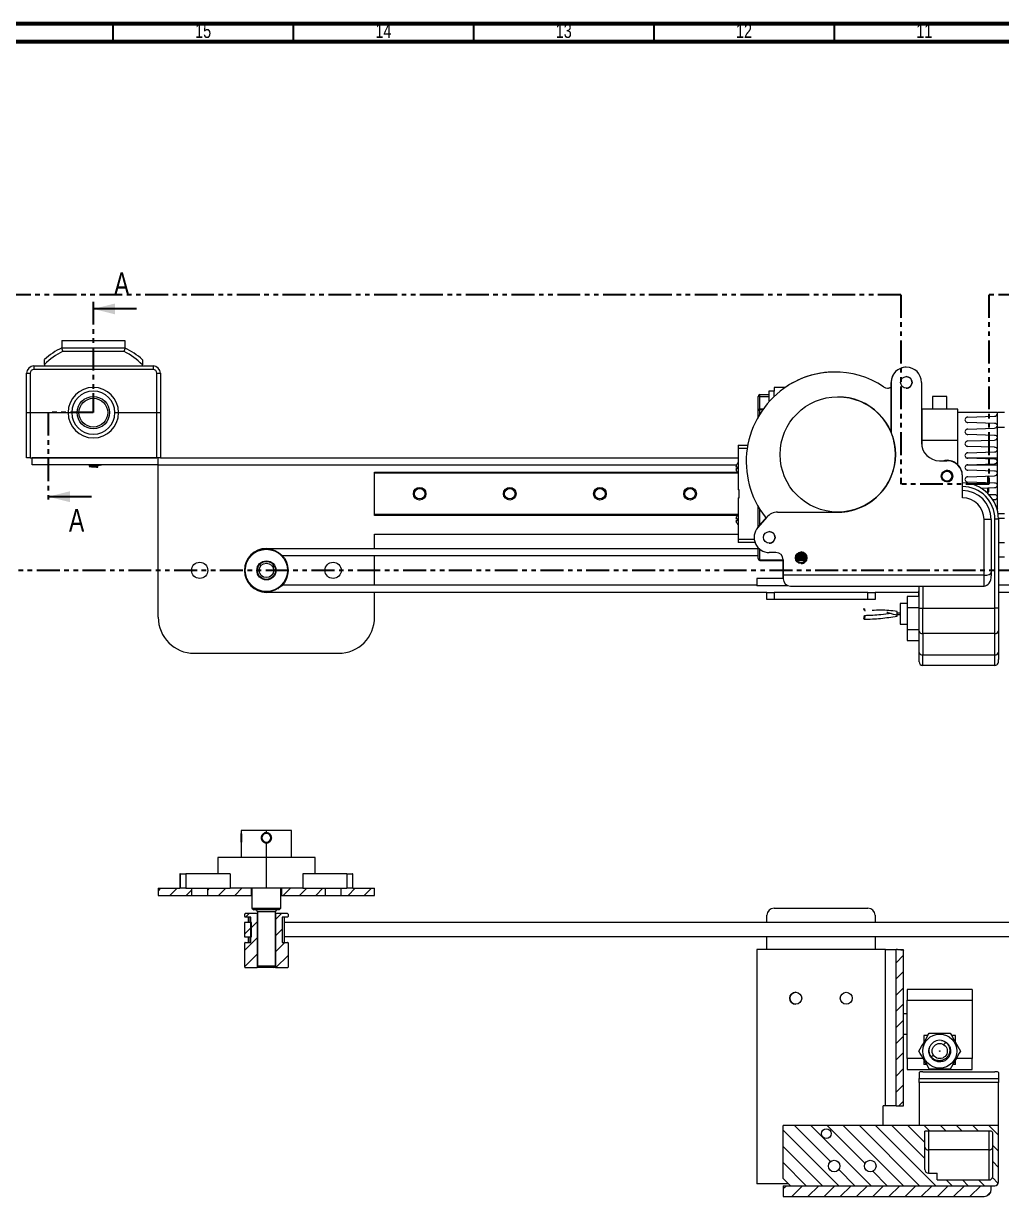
# Model space of a CAD drawing. Header units: millimetres. Extents: x -358 to 836, y 5 to 1249.
# Drawn here: x 50.6 to 321.8, y 263.6 to 589 of the extents above; entities that cross this region are included whole.
import ezdxf

# ---------------------------------------------------------------- set-up
doc = ezdxf.new("R2010")
doc.units = ezdxf.units.MM
doc.linetypes.add('PHANTOM', pattern=[12.7, 6.35, -1.27, 1.27, -1.27, 1.27, -1.27])
doc.styles.add('SLDTEXTSTYLE0', font='TXT', dxfattribs={"width": 0.75})

msp = doc.modelspace()

# ---------------------------------------------------------------- hatches: boundary and pattern name
at = {"linetype": 'Continuous', "lineweight": 18}
h = msp.add_hatch(dxfattribs=at)
h.set_pattern_fill('ANSI31', style=0)
h.paths.add_polyline_path([(97.21, 349.15), (87.96, 349.15), (87.96, 347.15), (97.21, 347.15)], flags=0)
h = msp.add_hatch(dxfattribs=at)
h.set_pattern_fill('ANSI31', style=0)
h.paths.add_polyline_path([(113.71, 347.15), (113.71, 349.15), (101.71, 349.15), (101.71, 347.15)], flags=0)
h = msp.add_hatch(dxfattribs=at)
h.set_pattern_fill('ANSI31', style=0)
h.paths.add_polyline_path([(122.21, 349.15), (122.21, 347.15), (134.21, 347.15), (134.21, 349.15)], flags=0)
h = msp.add_hatch(dxfattribs=at)
h.set_pattern_fill('ANSI31', style=0)
h.paths.add_polyline_path([(138.71, 347.15), (147.96, 347.15), (147.96, 349.15), (138.71, 349.15)], flags=0)
h = msp.add_hatch(dxfattribs=at)
h.set_pattern_fill('ANSI31', style=0)
edge = h.paths.add_edge_path(flags=0)
edge.add_line((112.11, 341.15), (113.62, 341.15))
edge.add_line((113.62, 341.15), (113.62, 334.15))
edge.add_line((113.62, 334.15), (112.11, 334.15))
edge.add_arc((112.11, 334), 0.15, 90, 180)
edge.add_line((111.96, 334), (111.96, 327.3))
edge.add_arc((112.11, 327.3), 0.15, 180, 270)
edge.add_line((112.11, 327.15), (115.31, 327.15))
edge.add_arc((115.31, 327.3), 0.15, 270, 360)
edge.add_line((115.46, 327.3), (115.46, 342.15))
edge.add_line((115.46, 342.15), (112.11, 342.15))
edge.add_arc((112.11, 342), 0.15, 90, 180)
edge.add_line((111.96, 342), (111.96, 341.3))
edge.add_arc((112.11, 341.3), 0.15, 180, 270)
h = msp.add_hatch(dxfattribs=at)
h.set_pattern_fill('ANSI31', style=0)
edge = h.paths.add_edge_path(flags=0)
edge.add_line((122.31, 341.15), (123.81, 341.15))
edge.add_arc((123.81, 341.3), 0.15, 270, 360)
edge.add_line((123.96, 341.3), (123.96, 342))
edge.add_arc((123.81, 342), 0.15, 0, 90)
edge.add_line((123.81, 342.15), (120.46, 342.15))
edge.add_line((120.46, 342.15), (120.46, 327.3))
edge.add_arc((120.61, 327.3), 0.15, 180, 270)
edge.add_line((120.61, 327.15), (123.81, 327.15))
edge.add_arc((123.81, 327.3), 0.15, 270, 360)
edge.add_line((123.96, 327.3), (123.96, 334))
edge.add_arc((123.81, 334), 0.15, 0, 90)
edge.add_line((123.81, 334.15), (122.31, 334.15))
edge.add_line((122.31, 334.15), (122.31, 341.15))
h = msp.add_hatch(dxfattribs=at)
h.set_pattern_fill('ANSI31', style=0)
h.paths.add_polyline_path([(111.87, 335.65), (113.87, 335.65), (113.87, 339.65), (111.87, 339.65)], flags=0)
h = msp.add_hatch(dxfattribs=at)
h.set_pattern_fill('ANSI31', style=0)
edge = h.paths.add_edge_path(flags=0)
edge.add_line((294.63, 288.85), (294.63, 331.98))
edge.add_spline(control_points=[(294.63, 331.98), (294.43, 331.99), (294.22, 332.01), (294.02, 332.03), (293.84, 332.04), (293.66, 332.06), (293.48, 332.08), (293.3, 332.1), (293.13, 332.12), (292.95, 332.15)], knot_values=[0, 0, 0, 0, 0.000617, 0.000617, 0.000617, 0.001154, 0.001154, 0.001154, 0.00169, 0.00169, 0.00169, 0.00169], weights=[1, 1, 1, 1, 1, 1, 1, 1, 1, 1], degree=3, periodic=0)
edge.add_line((292.95, 332.15), (292.59, 332.15))
edge.add_line((292.59, 332.15), (292.59, 288.85))
edge.add_line((292.59, 288.85), (294.63, 288.85))
h = msp.add_hatch(dxfattribs=at)
h.set_pattern_fill('ANSI31', style=0)
edge = h.paths.add_edge_path(flags=0)
edge.add_spline(control_points=[(304.69, 301.32), (304.81, 301.33), (304.94, 301.34), (305.06, 301.37), (305.35, 301.43), (305.63, 301.53), (305.88, 301.68)], knot_values=[0, 0, 0, 0, 0.000377, 0.000377, 0.000377, 0.001265, 0.001265, 0.001265, 0.001265], weights=[1, 1, 1, 1, 1, 1, 1], degree=3, periodic=0)
edge.add_spline(control_points=[(305.88, 301.68), (305.99, 301.73), (306.09, 301.78), (306.19, 301.84), (306.44, 302), (306.68, 302.21), (306.87, 302.44), (307.06, 302.68), (307.21, 302.96), (307.32, 303.25), (307.42, 303.55), (307.47, 303.87), (307.47, 304.18), (307.46, 304.5), (307.4, 304.83), (307.29, 305.13), (307.18, 305.44), (307.01, 305.73), (306.8, 305.98), (306.58, 306.23), (306.32, 306.45), (306.03, 306.62), (305.76, 306.78), (305.45, 306.9), (305.14, 306.96)], knot_values=[0, 0, 0, 0, 0.000345, 0.000345, 0.000345, 0.001263, 0.001263, 0.001263, 0.002201, 0.002201, 0.002201, 0.003156, 0.003156, 0.003156, 0.004131, 0.004131, 0.004131, 0.005125, 0.005125, 0.005125, 0.006137, 0.006137, 0.006137, 0.007105, 0.007105, 0.007105, 0.007105], weights=[1, 1, 1, 1, 1, 1, 1, 1, 1, 1, 1, 1, 1, 1, 1, 1, 1, 1, 1, 1, 1, 1, 1, 1, 1], degree=3, periodic=0)
edge.add_arc((304.69, 304), 3, 81.3079, 153.3131)
edge.add_spline(control_points=[(302.01, 305.34), (301.99, 305.3), (301.97, 305.25), (301.95, 305.2), (301.83, 304.89), (301.77, 304.57), (301.76, 304.24), (301.75, 303.92), (301.79, 303.6), (301.89, 303.29), (301.98, 302.99), (302.13, 302.7), (302.31, 302.45), (302.49, 302.2), (302.72, 301.98), (302.97, 301.81), (303.22, 301.63), (303.5, 301.5), (303.79, 301.42), (304.08, 301.34), (304.39, 301.3), (304.69, 301.32)], knot_values=[0.000046, 0.000046, 0.000046, 0.000046, 0.000201, 0.000201, 0.000201, 0.00119, 0.00119, 0.00119, 0.002161, 0.002161, 0.002161, 0.003114, 0.003114, 0.003114, 0.004049, 0.004049, 0.004049, 0.004965, 0.004965, 0.004965, 0.005881, 0.005881, 0.005881, 0.005881], weights=[1, 1, 1, 1, 1, 1, 1, 1, 1, 1, 1, 1, 1, 1, 1, 1, 1, 1, 1, 1, 1, 1], degree=3, periodic=0)
edge = h.paths.add_edge_path(flags=0)
edge.add_arc((304.69, 304), 2.1, 0, 360)
h = msp.add_hatch(dxfattribs=at)
h.set_pattern_fill('ANSI31', angle=90, style=0)
edge = h.paths.add_edge_path(flags=0)
edge.add_line((261.27, 283.35), (261.27, 268.65))
edge.add_line((261.27, 268.65), (263.27, 266.65))
edge.add_line((263.27, 266.65), (319.97, 266.65))
edge.add_arc((319.97, 267.65), 1, 270.0036, 360.0036)
edge.add_line((320.97, 267.65), (320.97, 283.35))
edge.add_line((320.97, 283.35), (261.27, 283.35))
edge = h.paths.add_edge_path(flags=0)
edge.add_arc((318.97, 281.35), 0.4, 0.0036, 90.0036, ccw=False)
edge.add_line((319.37, 281.35), (319.37, 269.25))
edge.add_arc((318.37, 269.25), 1, -90.0032, 0.0036, ccw=False)
edge.add_line((318.37, 268.25), (304.02, 268.25))
edge.add_line((304.02, 268.25), (304.02, 270.15))
edge.add_line((304.02, 270.15), (301.57, 270.15))
edge.add_arc((301.57, 271.15), 1, 180, 269.9968, ccw=False)
edge.add_line((300.57, 271.15), (300.57, 281.75))
edge.add_line((300.57, 281.75), (318.97, 281.75))
edge = h.paths.add_edge_path(flags=0)
edge.add_arc((285.42, 272.1), 1.6, 0, 360)
edge = h.paths.add_edge_path(flags=0)
edge.add_arc((275.42, 272.1), 1.6, 0, 360)
edge = h.paths.add_edge_path(flags=0)
edge.add_arc((273.25, 281.1), 1.35, 0, 360)
h = msp.add_hatch(dxfattribs=at)
h.set_pattern_fill('ANSI31', style=0)
edge = h.paths.add_edge_path(flags=0)
edge.add_line((318.97, 266.65), (261.27, 266.65))
edge.add_line((261.27, 266.65), (261.27, 263.65))
edge.add_line((261.27, 263.65), (316.97, 263.65))
edge.add_arc((316.97, 265.65), 2, 270.0036, 360.0036)
edge.add_line((318.97, 265.65), (318.97, 266.65))

# ---------------------------------------------------------------- linework, layer by layer
at = {"color": 7, "linetype": 'Continuous', "lineweight": 70}
for p, q in [((15, 589), (836, 589)), ((20, 584), (831, 584))]:
    msp.add_line(p, q, dxfattribs=at)
at = {"color": 7, "linetype": 'Continuous', "lineweight": 35}
for p, q in [((75.5, 584), (75.5, 589)), ((125.5, 584), (125.5, 589)), ((175.5, 584), (175.5, 589)), ((225.5, 584), (225.5, 589)), ((275.5, 584), (275.5, 589)), ((81.96, 509.85), (69.96, 509.85)), ((69.46, 457.75), (57.46, 457.75))]:
    msp.add_line(p, q, dxfattribs=at)
at = {"color": 7, "linetype": 'PHANTOM', "lineweight": 35}
for p, q in [((293.9, 513.76), (-5.31, 513.76)), ((69.96, 511.85), (69.96, 481.07)), ((293.9, 513.76), (293.9, 461.22)), ((581.33, 513.76), (318.29, 513.76)), ((318.29, 513.76), (318.29, 461.22)), ((69.96, 481.07), (57.46, 481.07)), ((57.46, 481.07), (57.46, 455.75)), ((318.29, 461.22), (293.9, 461.22)), ((581.33, 437.32), (-5.31, 437.32))]:
    msp.add_line(p, q, dxfattribs=at)
at = {"color": 7, "linetype": 'Continuous', "lineweight": 25}
for p, q in [((61.19, 501.04), (61.19, 499.04)), ((61.19, 501.04), (78.73, 501.04)), ((61.19, 499.04), (78.73, 499.04)), ((78.5, 498.04), (61.43, 498.04)), ((78.73, 501.04), (78.73, 499.04)), ((51.46, 492.02), (52.46, 492.02)), ((51.46, 481.07), (51.46, 492.02)), ((52.46, 492.02), (52.46, 481.07)), ((53.46, 494.02), (53.46, 493.02)), ((53.46, 494.02), (86.56, 494.02)), ((86.56, 493.02), (53.46, 493.02)), ((56.46, 494.44), (56.46, 494.02)), ((83.56, 494.02), (83.56, 494.34)), ((86.56, 494.02), (86.56, 493.02)), ((87.56, 481.07), (87.56, 492.02)), ((87.56, 492.02), (88.56, 492.02)), ((88.56, 492.02), (88.56, 481.07)), ((275.6, 492.34), (275.6, 492.34)), ((295.42, 493.67), (295.42, 493.67)), ((258.79, 488.07), (258.79, 487.07)), ((261.85, 488.07), (258.79, 488.07)), ((291.22, 475.55), (291.22, 489.47)), ((291.22, 489.47), (291.22, 475.55)), ((291.22, 489.47), (291.22, 489.47)), ((299.62, 489.47), (299.62, 472.74)), ((254.79, 485.57), (254.29, 485.57)), ((254.29, 481.57), (254.29, 485.57)), ((254.79, 485.57), (254.79, 486.07)), ((254.79, 486.07), (257.29, 486.07)), ((254.79, 482.07), (254.79, 485.57)), ((254.79, 485.57), (257.29, 485.57)), ((257.29, 487.07), (257.29, 484.03)), ((258.79, 487.07), (257.29, 487.07)), ((257.29, 485.57), (257.29, 484.03)), ((258.79, 485.58), (258.79, 487.07)), ((261.45, 487.79), (261.45, 487.79)), ((302.69, 485.57), (302.69, 482.07)), ((306.69, 485.57), (302.69, 485.57)), ((306.69, 482.07), (306.69, 485.57)), ((254.29, 479.83), (254.29, 481.57)), ((254.79, 482.07), (254.79, 482.03)), ((255.72, 482.07), (254.79, 482.07)), ((254.79, 482.03), (254.79, 481.92)), ((299.69, 481.77), (299.62, 481.77)), ((309.69, 482.07), (299.69, 482.07)), ((299.69, 482.07), (299.69, 481.6)), ((299.69, 481.6), (299.69, 477.27)), ((309.69, 481.07), (309.69, 482.07)), ((51.46, 481.07), (52.46, 481.07)), ((51.46, 468.57), (51.46, 481.07)), ((52.46, 481.07), (62.96, 481.07)), ((52.46, 481.07), (52.46, 468.57)), ((62.96, 481.07), (63.96, 481.07)), ((75.96, 481.07), (76.96, 481.07)), ((76.96, 481.07), (87.56, 481.07)), ((87.56, 481.07), (88.56, 481.07)), ((87.56, 468.57), (87.56, 481.07)), ((88.56, 481.07), (88.56, 468.57)), ((309.69, 479.73), (309.69, 481.07)), ((320.49, 481.07), (309.69, 481.07)), ((309.69, 473.42), (309.69, 479.73)), ((312.44, 479.81), (319.89, 480.07)), ((319.9, 478.05), (312.45, 478.31)), ((322.68, 481.07), (320.68, 481.07)), ((320.68, 480.92), (320.68, 481.07)), ((320.68, 477.07), (320.68, 480.77)), ((291.22, 475.55), (291.22, 475.55)), ((299.69, 477.27), (299.69, 471.92)), ((312.44, 476.51), (319.89, 476.77)), ((320.68, 477.07), (322.68, 477.07)), ((320.68, 453.96), (320.68, 477.07)), ((248.83, 472.07), (251.45, 472.07)), ((248.83, 472.07), (248.83, 471.14)), ((299.69, 473.42), (309.69, 473.42)), ((309.69, 466.62), (309.69, 473.4)), ((312.44, 473.21), (319.89, 473.47)), ((319.9, 474.75), (312.45, 475.01)), ((52.46, 468.57), (51.46, 468.57)), ((52.46, 468.57), (87.56, 468.57)), ((52.96, 466.57), (52.96, 468.57)), ((87.96, 468.57), (52.96, 468.57)), ((87.96, 466.57), (87.96, 468.57)), ((88.56, 468.57), (87.96, 468.57)), ((88.56, 468.57), (248.83, 468.57)), ((251.29, 471.14), (248.83, 471.14)), ((248.83, 471.14), (248.83, 459.66)), ((311.97, 468.57), (320.68, 468.57)), ((312.44, 469.91), (319.89, 470.17)), ((319.9, 471.45), (312.45, 471.71)), ((87.96, 466.57), (52.96, 466.57)), ((68.81, 466.57), (68.81, 466.18)), ((70.73, 466.37), (71.01, 466.35)), ((71.01, 466.35), (71.01, 466.17)), ((72.11, 466.53), (72.11, 466.57)), ((87.96, 424.32), (87.96, 466.57)), ((304.62, 467.74), (306.7, 467.74)), ((306.7, 467.84), (306.7, 467.84)), ((312.44, 466.61), (319.89, 466.87)), ((319.9, 468.15), (312.45, 468.41)), ((147.96, 464.27), (147.96, 464.57)), ((147.96, 464.57), (248.83, 464.57)), ((147.96, 452.87), (147.96, 464.27)), ((248.83, 464.27), (147.96, 464.27)), ((248.48, 464.69), (248.6, 464.57)), ((248.52, 464.69), (248.49, 464.69)), ((310.97, 463.51), (310.97, 463.57)), ((310.97, 457.47), (310.97, 463.47)), ((312.44, 463.31), (319.89, 463.57)), ((319.9, 464.85), (312.45, 465.11)), ((317.99, 461.61), (317.99, 463.5)), ((318.29, 463.27), (318.05, 463.5)), ((318.29, 461.6), (318.29, 463.27)), ((320.56, 464.57), (320.68, 464.57)), ((320.68, 464.27), (320.68, 464.27)), ((249.03, 459.66), (248.83, 459.66)), ((249.03, 457.47), (249.03, 459.66)), ((319.9, 461.55), (312.45, 461.81)), ((316.13, 460.14), (319.89, 460.27)), ((317.59, 459.07), (317.99, 459.07)), ((317.99, 459.07), (317.99, 460.2)), ((317.99, 459.07), (318.19, 459.07)), ((318.29, 459.17), (318.29, 460.21)), ((248.83, 457.47), (248.83, 446)), ((248.83, 457.47), (249.03, 457.47)), ((319.9, 458.25), (318.36, 458.3)), ((319.4, 456.95), (319.89, 456.97)), ((147.96, 452.87), (248.83, 452.87)), ((147.96, 452.57), (147.96, 452.87)), ((248.83, 452.57), (147.96, 452.57)), ((248.6, 452.57), (248.49, 452.45)), ((254.29, 449.27), (254.29, 455.11)), ((259.74, 453.47), (276.42, 453.47)), ((259.74, 453.47), (259.74, 453.47)), ((320.86, 453.08), (322.68, 453.08)), ((248.52, 450.29), (248.49, 450.29)), ((254.24, 449.21), (256.71, 452.08)), ((256.71, 452.08), (254.24, 449.21)), ((254.24, 449.21), (254.24, 449.21)), ((256.28, 452.13), (256.48, 451.81)), ((256.28, 452.13), (256.28, 452.13)), ((256.48, 451.81), (256.28, 452.13)), ((256.71, 452.08), (256.71, 452.08)), ((316.97, 435.97), (316.97, 451.47)), ((318.97, 451.47), (316.97, 451.47)), ((318.97, 451.47), (318.97, 436.8)), ((320.97, 451.57), (319.97, 451.57)), ((319.97, 426.85), (319.97, 451.57)), ((322.68, 451.73), (320.97, 451.73)), ((320.97, 451.57), (320.97, 426.85)), ((147.96, 447.32), (248.83, 447.32)), ((147.96, 443.41), (147.96, 447.32)), ((248.83, 446), (253.25, 446)), ((248.83, 446), (248.83, 445.07)), ((117.96, 443.41), (254.29, 443.41)), ((253.46, 445.07), (248.83, 445.07)), ((254.29, 440.57), (254.29, 443.67)), ((122.35, 441.41), (254.29, 441.41)), ((147.96, 433.23), (147.96, 441.41)), ((254.79, 440.11), (254.79, 440.21)), ((254.79, 440.07), (254.79, 440.11)), ((254.79, 440.07), (261.27, 440.07)), ((259.27, 442.27), (257.42, 442.27)), ((257.42, 442.27), (257.42, 442.27)), ((261.27, 435.97), (261.27, 440.27)), ((261.27, 440.27), (261.27, 440.27)), ((261.27, 440.27), (261.27, 434.97)), ((261.27, 439.57), (261.27, 439.63)), ((261.27, 435.07), (261.27, 439.57)), ((261.27, 439.57), (261.27, 439.57)), ((261.27, 435.07), (261.27, 439.57)), ((264.99, 440.26), (264.99, 441.37)), ((265.09, 440.07), (265.19, 440.07)), ((265.29, 440.17), (265.19, 440.07)), ((265.29, 440.17), (265.29, 441.81)), ((265.39, 440.07), (265.29, 440.17)), ((265.39, 440.07), (265.49, 440.07)), ((265.59, 440.17), (265.49, 440.07)), ((265.59, 440.17), (265.59, 442.04)), ((265.69, 440.07), (265.59, 440.17)), ((265.69, 440.07), (265.79, 440.07)), ((265.89, 440.17), (265.79, 440.07)), ((265.89, 440.17), (265.89, 442.16)), ((265.99, 440.07), (265.89, 440.17)), ((265.99, 440.07), (266.09, 440.07)), ((266.19, 440.17), (266.09, 440.07)), ((266.19, 440.17), (266.19, 442.21)), ((266.29, 440.07), (266.19, 440.17)), ((266.29, 440.07), (266.39, 440.07)), ((266.49, 440.17), (266.39, 440.07)), ((266.49, 440.17), (266.49, 442.2)), ((266.59, 440.07), (266.49, 440.17)), ((266.59, 440.07), (266.69, 440.07)), ((266.79, 440.17), (266.69, 440.07)), ((266.79, 440.17), (266.79, 442.12)), ((266.89, 440.07), (266.79, 440.17)), ((266.89, 440.07), (266.99, 440.07)), ((267.09, 440.17), (266.99, 440.07)), ((267.09, 440.17), (267.09, 441.95)), ((267.19, 440.07), (267.09, 440.17)), ((267.19, 440.07), (267.29, 440.07)), ((267.39, 440.17), (267.29, 440.07)), ((267.39, 440.17), (267.39, 441.66)), ((267.46, 440.07), (267.39, 440.17)), ((320.97, 441.07), (322.68, 441.07)), ((318.97, 436.8), (318.97, 435.8)), ((253.97, 433.23), (122.35, 433.23)), ((253.97, 435.07), (253.97, 433.07)), ((261.27, 435.07), (253.97, 435.07)), ((262.65, 433.07), (253.97, 433.07)), ((316.97, 435.97), (261.27, 435.97)), ((261.27, 435.97), (261.27, 434.97)), ((261.27, 434.97), (261.27, 434.97)), ((263.27, 432.97), (316.97, 432.97)), ((298.97, 426.85), (298.97, 432.97)), ((316.97, 432.97), (316.97, 435.97)), ((457.57, 433.23), (320.97, 433.23)), ((256.76, 431.23), (117.96, 431.23)), ((121.31, 432.34), (121.31, 432.34)), ((147.96, 424.32), (147.96, 431.23)), ((256.76, 429.23), (256.76, 431.23)), ((256.76, 431.23), (258.76, 431.23)), ((258.76, 431.23), (258.76, 429.23)), ((284.76, 431.23), (258.76, 431.23)), ((284.76, 429.23), (284.76, 431.23)), ((284.76, 431.23), (286.76, 431.23)), ((286.76, 431.23), (286.76, 429.23)), ((298.91, 431.23), (286.76, 431.23)), ((298.97, 430.07), (295.69, 430.07)), ((295.69, 430.07), (295.69, 427.07)), ((298.97, 431.64), (298.91, 431.62)), ((298.91, 430.07), (298.91, 431.62)), ((461.96, 431.23), (320.97, 431.23)), ((258.76, 429.23), (256.76, 429.23)), ((284.76, 429.23), (258.76, 429.23)), ((286.76, 429.23), (284.76, 429.23)), ((295.69, 428.12), (293.69, 428.12)), ((293.69, 428.12), (293.69, 422.42)), ((295.69, 427.07), (295.69, 420.87)), ((298.97, 420.49), (298.97, 426.85)), ((298.97, 426.85), (299.97, 426.85)), ((299.97, 426.85), (319.97, 426.85)), ((320.97, 426.85), (319.97, 426.85)), ((293.69, 425.46), (292.79, 425.46)), ((292.79, 425.07), (293.69, 425.07)), ((293.69, 422.42), (295.69, 422.42)), ((295.69, 420.87), (295.69, 417.87)), ((298.97, 411.94), (298.97, 421.76)), ((298.97, 414.57), (298.97, 420.49)), ((319.97, 419.78), (299.97, 419.78)), ((299.97, 419.78), (299.97, 413.87)), ((319.97, 413.87), (319.97, 419.78)), ((320.97, 420.49), (320.97, 414.57)), ((295.69, 417.87), (298.97, 417.87)), ((97.96, 414.32), (137.96, 414.32)), ((298.97, 411.94), (298.97, 414.57)), ((299.97, 413.87), (319.97, 413.87)), ((298.97, 411.94), (298.97, 411.94)), ((319.97, 410.94), (299.97, 410.94)), ((299.97, 410.94), (299.97, 410.94)), ((110.96, 365.15), (110.96, 364.64)), ((117.96, 365.15), (110.96, 365.15)), ((110.96, 364.65), (110.96, 364.65)), ((117.96, 364.65), (117.96, 365.15)), ((124.96, 365.15), (117.96, 365.15)), ((117.96, 364.37), (117.96, 364.65)), ((124.96, 357.65), (124.96, 365.15)), ((110.96, 363.15), (110.96, 364.34)), ((110.96, 364.01), (110.96, 364.01)), ((110.96, 361.95), (110.96, 363.15)), ((110.96, 361.65), (110.96, 357.65)), ((110.96, 361.64), (110.96, 361.65)), ((117.96, 361.92), (117.96, 361.65)), ((117.96, 357.65), (117.96, 361.65)), ((104.46, 357.65), (104.46, 353.15)), ((117.96, 357.65), (104.46, 357.65)), ((117.96, 349.15), (117.96, 357.65)), ((131.46, 357.65), (117.96, 357.65)), ((131.46, 353.15), (131.46, 357.65)), ((93.96, 353.15), (93.96, 349.15)), ((94.07, 353.15), (93.96, 353.15)), ((94.07, 353.15), (95.65, 353.15)), ((94.07, 353.15), (94.07, 349.15)), ((95.65, 353.15), (95.65, 349.15)), ((107.9, 353.15), (95.65, 353.15)), ((107.9, 353.15), (107.9, 349.15)), ((128.02, 353.15), (128.02, 349.15)), ((140.27, 353.15), (128.02, 353.15)), ((140.27, 353.15), (140.27, 349.15)), ((140.27, 353.15), (141.85, 353.15)), ((141.96, 353.15), (141.85, 353.15)), ((141.85, 353.15), (141.85, 349.15)), ((141.96, 349.15), (141.96, 353.15)), ((87.96, 349.15), (93.96, 349.15)), ((87.96, 349.15), (87.96, 347.15)), ((94.07, 349.15), (93.96, 349.15)), ((95.65, 349.15), (94.07, 349.15)), ((95.65, 349.15), (107.9, 349.15)), ((97.21, 349.15), (97.21, 347.15)), ((101.71, 347.15), (101.71, 349.15)), ((117.96, 349.15), (107.9, 349.15)), ((113.71, 349.15), (113.71, 347.15)), ((113.96, 349.15), (113.96, 343.65)), ((128.02, 349.15), (117.96, 349.15)), ((121.96, 343.65), (121.96, 349.15)), ((122.21, 347.15), (122.21, 349.15)), ((128.02, 349.15), (140.27, 349.15)), ((134.21, 349.15), (134.21, 347.15)), ((138.71, 347.15), (138.71, 349.15)), ((141.85, 349.15), (140.27, 349.15)), ((141.96, 349.15), (141.85, 349.15)), ((141.96, 349.15), (147.96, 349.15)), ((147.96, 347.15), (147.96, 349.15)), ((87.96, 347.15), (97.21, 347.15)), ((97.21, 347.15), (101.71, 347.15)), ((101.71, 347.15), (113.71, 347.15)), ((113.71, 347.15), (113.96, 347.15)), ((121.96, 347.15), (122.21, 347.15)), ((122.21, 347.15), (134.21, 347.15)), ((134.21, 347.15), (138.71, 347.15)), ((138.71, 347.15), (147.96, 347.15)), ((111.96, 341.3), (111.96, 342)), ((115.46, 342.15), (112.11, 342.15)), ((113.96, 343.65), (114.46, 343.15)), ((113.96, 343.65), (121.96, 343.65)), ((121.46, 343.15), (114.46, 343.15)), ((115.46, 342.65), (115.46, 327.65)), ((115.46, 327.3), (115.46, 342.15)), ((120.46, 327.65), (120.46, 342.65)), ((120.46, 342.15), (120.46, 327.3)), ((123.81, 342.15), (120.46, 342.15)), ((121.46, 343.15), (121.96, 343.65)), ((123.96, 342), (123.96, 341.3)), ((256.76, 339.65), (256.76, 341.65)), ((258.76, 343.65), (284.76, 343.65)), ((286.76, 341.65), (286.76, 339.65)), ((111.87, 339.65), (111.87, 335.65)), ((113.87, 339.65), (111.87, 339.65)), ((113.62, 341.15), (112.11, 341.15)), ((112.93, 341.15), (112.93, 339.65)), ((113.62, 334.15), (113.62, 341.15)), ((113.87, 335.65), (113.87, 339.65)), ((122.31, 341.15), (122.31, 334.15)), ((123.81, 341.15), (122.31, 341.15)), ((122.86, 341.15), (122.86, 334.15)), ((123.01, 334.15), (123.01, 341.15)), ((456.93, 339.65), (123.01, 339.65)), ((111.87, 335.65), (113.87, 335.65)), ((112.93, 335.65), (112.93, 334.15)), ((456.93, 335.65), (123.01, 335.65)), ((256.76, 332.15), (256.76, 335.65)), ((286.76, 335.65), (286.76, 332.15)), ((111.96, 327.3), (111.96, 334)), ((112.11, 334.15), (113.62, 334.15)), ((122.31, 334.15), (123.81, 334.15)), ((123.96, 334), (123.96, 327.3)), ((253.97, 332.15), (253.97, 267.15)), ((289.69, 332.15), (253.97, 332.15)), ((289.69, 288.85), (289.69, 332.15)), ((289.69, 332.15), (292.59, 332.15)), ((292.59, 288.85), (292.59, 332.15)), ((292.95, 332.15), (292.59, 332.15)), ((292.95, 332.15), (294.56, 332.15)), ((294.56, 332.15), (294.63, 331.98)), ((294.63, 288.85), (294.63, 331.98)), ((112.11, 327.15), (115.31, 327.15)), ((115.96, 327.15), (115.31, 327.15)), ((115.46, 327.65), (115.96, 327.15)), ((115.46, 327.65), (120.46, 327.65)), ((119.96, 327.15), (115.96, 327.15)), ((119.96, 327.15), (120.46, 327.65)), ((120.61, 327.15), (119.96, 327.15)), ((120.61, 327.15), (123.81, 327.15)), ((313.69, 321.1), (295.69, 321.1)), ((295.69, 321.1), (295.69, 318.1)), ((313.69, 321.1), (313.69, 318.1)), ((295.69, 301.9), (295.69, 318.1)), ((295.69, 318.1), (313.69, 318.1)), ((313.69, 318.1), (313.69, 301.9)), ((295.69, 314.35), (294.63, 314.35)), ((294.63, 308.65), (295.69, 308.65)), ((300.3, 308.28), (300.3, 306.4)), ((301.39, 308.28), (300.3, 308.28)), ((309.02, 308.28), (307.99, 308.28)), ((309.02, 306.49), (309.02, 308.28)), ((295.69, 301.9), (295.69, 298.9)), ((300.3, 301.58), (300.3, 300.31)), ((301.04, 300.31), (300.3, 300.31)), ((304.69, 301.4), (304.69, 301)), ((309.02, 300.31), (308.34, 300.31)), ((309.02, 300.31), (309.02, 301.5)), ((313.69, 298.9), (313.69, 301.9)), ((295.69, 298.9), (313.69, 298.9)), ((298.97, 298.08), (298.97, 296.35)), ((298.97, 296.35), (320.97, 296.35)), ((298.97, 295.24), (298.97, 296.35)), ((299.97, 298.26), (319.97, 298.26)), ((320.97, 298.08), (320.97, 296.35)), ((320.97, 295.24), (298.97, 295.24)), ((298.97, 295.24), (298.97, 283.35)), ((320.97, 283.35), (320.97, 295.24)), ((288.97, 283.35), (288.97, 288.85)), ((289.69, 288.85), (288.97, 288.85)), ((292.59, 288.85), (289.69, 288.85)), ((292.59, 288.85), (294.63, 288.85)), ((320.97, 283.35), (261.27, 283.35)), ((261.27, 268.65), (261.27, 283.35)), ((320.97, 267.65), (320.97, 283.35)), ((318.97, 281.75), (300.57, 281.75)), ((300.57, 271.15), (300.57, 281.75)), ((319.37, 269.25), (319.37, 281.35)), ((301.57, 276.62), (301.57, 270.15)), ((318.37, 276.62), (301.57, 276.62)), ((318.37, 268.25), (318.37, 276.62)), ((301.57, 270.15), (304.02, 270.15)), ((304.02, 268.25), (304.02, 270.15)), ((304.02, 270.15), (304.02, 270.15)), ((304.02, 268.25), (304.02, 270.15)), ((262.78, 267.15), (253.97, 267.15)), ((261.27, 268.65), (263.27, 266.65)), ((304.02, 268.25), (318.37, 268.25)), ((261.27, 266.65), (261.27, 263.65)), ((261.27, 266.65), (318.97, 266.65)), ((261.27, 263.65), (316.97, 263.65)), ((263.27, 266.65), (319.97, 266.65)), ((318.97, 265.65), (318.97, 266.65))]:
    msp.add_line(p, q, dxfattribs=at)
at = {"color": 8, "linetype": 'Continuous', "lineweight": 25}
for p, q in [((254.79, 481.92), (255.62, 481.92)), ((254.79, 480.67), (254.79, 481.92)), ((299.69, 477.27), (299.62, 477.27)), ((87.96, 466.57), (248.32, 466.57)), ((312.2, 466.57), (320.68, 466.57)), ((254.79, 449.85), (254.79, 454.27)), ((117.96, 443.41), (117.96, 443.32)), ((254.79, 440.21), (254.79, 443.2)), ((320.97, 445.07), (322.68, 445.07)), ((254.79, 440.21), (261.27, 440.21)), ((264.89, 440.61), (264.89, 441.03)), ((265.09, 440.07), (265.09, 441.56)), ((265.19, 440.07), (265.19, 441.7)), ((265.39, 440.07), (265.39, 441.9)), ((265.49, 440.07), (265.49, 441.98)), ((265.69, 440.07), (265.69, 442.09)), ((265.79, 440.07), (265.79, 442.13)), ((265.99, 440.07), (265.99, 442.19)), ((266.09, 440.07), (266.09, 442.21)), ((266.29, 440.07), (266.29, 442.22)), ((266.39, 440.07), (266.39, 442.21)), ((266.59, 440.07), (266.59, 442.18)), ((266.69, 440.07), (266.69, 442.15)), ((266.89, 440.07), (266.89, 442.07)), ((266.99, 440.07), (266.99, 442.02)), ((267.19, 440.07), (267.19, 441.88)), ((267.29, 440.07), (267.29, 441.78)), ((267.49, 440.12), (267.49, 441.51)), ((267.59, 440.34), (267.59, 441.29)), ((299.97, 432.97), (299.97, 426.85)), ((117.96, 431.23), (117.96, 431.32)), ((295.69, 427.07), (298.97, 427.07)), ((298.97, 420.87), (295.69, 420.87)), ((110.96, 363.15), (111.11, 363.15)), ((120.46, 342.65), (115.46, 342.65)), ((113.07, 341.15), (113.07, 339.65)), ((113.07, 335.65), (113.07, 334.15)), ((115.46, 327.3), (115.81, 327.3)), ((120.11, 327.3), (120.46, 327.3)), ((300.13, 301.9), (295.69, 301.9)), ((313.69, 301.9), (309.25, 301.9))]:
    msp.add_line(p, q, dxfattribs=at)
at = {"color": 7, "linetype": 'Continuous', "lineweight": 25, "flags": 128}
for points in [[(71.01, 466.17), (71.06, 466.11), (71.1, 466.05), (71.18, 465.95)], [(71.18, 465.95), (71.18, 466.11), (71.18, 466.26), (71.18, 466.41), (71.18, 466.57)], [(306.7, 467.84), (306.09, 467.8), (305.78, 467.74)], [(320.68, 454.37), (320.65, 454.23), (320.63, 454.16)], [(115.66, 436.34), (115.65, 436.36), (115.46, 437.32)], [(319.97, 419.78), (319.97, 420.51), (319.97, 421.29), (319.97, 422.14), (319.97, 423.02), (319.97, 423.95), (319.97, 424.9), (319.97, 425.87), (319.97, 426.85)], [(320.97, 426.85), (320.97, 425.97), (320.97, 425.09), (320.97, 424.24), (320.97, 423.4), (320.97, 422.61), (320.97, 421.85), (320.97, 421.14), (320.97, 420.49)], [(319.97, 410.94), (319.97, 410.99), (319.97, 411.13), (319.97, 411.37), (319.97, 411.7), (319.97, 412.12), (319.97, 412.62), (319.97, 413.21), (319.97, 413.87)], [(320.97, 414.57), (320.97, 413.98), (320.97, 413.45), (320.97, 413), (320.97, 412.62), (320.97, 412.61)], [(320.97, 296.35), (320.97, 296.33), (320.97, 296.27), (320.97, 296.17), (320.97, 296.03), (320.97, 295.86), (320.97, 295.67), (320.97, 295.46), (320.97, 295.24)]]:
    msp.add_lwpolyline(points, dxfattribs=at)
at = {"color": 8, "linetype": 'Continuous', "lineweight": 25, "flags": 128}
for points in [[(301.57, 281.75), (301.57, 280.92), (301.57, 279.35), (301.57, 277.9), (301.57, 276.62)], [(318.37, 276.62), (318.37, 277.23), (318.37, 277.9), (318.37, 278.6), (318.37, 279.35), (318.37, 280.13), (318.37, 280.93), (318.37, 281.74), (318.37, 281.75)]]:
    msp.add_lwpolyline(points, dxfattribs=at)
at = {"color": 7, "linetype": 'Continuous', "lineweight": 25}
for centre, radius in [((295.42, 489.47), 1.6), ((69.96, 481.07), 4.5), ((69.96, 481.07), 4), ((276.42, 469.47), 16), ((306.7, 463.47), 1.6), ((306.7, 463.47), 1.4), ((160.46, 458.57), 1.75), ((160.46, 458.57), 1.45), ((185.46, 458.57), 1.75), ((185.46, 458.57), 1.45), ((210.46, 458.57), 1.75), ((210.46, 458.57), 1.45), ((235.46, 458.57), 1.75), ((235.46, 458.57), 1.45), ((257.42, 446.47), 1.6), ((117.96, 437.32), 6), ((117.96, 437.32), 5.85), ((99.46, 437.32), 2.25), ((117.96, 437.32), 2.65), ((117.96, 437.32), 2.5), ((117.96, 437.32), 2), ((136.46, 437.32), 2.25), ((266.27, 440.82), 1.6), ((266.27, 440.82), 1.4), ((264.76, 318.65), 1.65), ((278.76, 318.65), 1.65), ((304.69, 304), 4.72), ((304.69, 304), 2.1), ((304.69, 304), 0.1), ((273.25, 281.1), 1.35), ((275.42, 272.1), 1.6), ((285.42, 272.1), 1.6)]:
    msp.add_circle(centre, radius, dxfattribs=at)
for centre, radius, start, end in [((69.96, 481.07), 20, 116.0059, 132.4542), ((69.96, 481.07), 19, 116.6938, 135.2778), ((69.96, 481.07), 19, 44.3095, 63.3062), ((69.96, 481.07), 20, 47.1721, 63.9941), ((53.46, 492.02), 2, 90, 180), ((53.46, 492.02), 1, 90, 180), ((86.56, 492.02), 2, 0, 90), ((86.56, 492.02), 1, 0, 90), ((275.6, 468.08), 24.26, 56.1221, 125.6602), ((275.6, 468.08), 24.26, 90, 125.6602), ((295.42, 489.47), 4.2, 0.0036, 180.0036), ((295.42, 489.47), 4.2, 90, 180.0036), ((69.96, 481.07), 7, 0, 180), ((290.24, 489.88), 2, 236.1221, 299.4791), ((290.24, 489.88), 2, 270, 299.5102), ((295.42, 489.47), 1.6, 0.0036, 90), ((295.42, 489.47), 1.6, 270, 0.0036), ((69.96, 481.07), 6, 0, 180), ((276.03, 467.47), 25.01, 125.6602, 217.8291), ((276.03, 467.47), 25.01, 125.6602, 217.8291), ((254.79, 485.57), 0.5, 90, 180), ((276.42, 469.47), 16, 359.8123, 90), ((254.79, 481.57), 0.5, 90, 180), ((254.73, 481.48), 0.446, 81.9504, 168.5781), ((69.96, 481.07), 7, 180, 0), ((69.96, 481.07), 6, 180, 0), ((312.44, 479.06), 0.75, 89.776, 271), ((319.89, 480.87), 0.802, 270, 359.8357), ((320.49, 480.87), 0.2, 359.8357, 90), ((276.42, 469.47), 16, 270, 22.3291), ((276.42, 469.47), 16, 270, 22.3291), ((312.44, 475.76), 0.75, 89.776, 271), ((319.89, 477.57), 0.802, 270, 352.6522), ((320, 477.37), 0.684, 7.9563, 98.9732), ((304.62, 472.74), 5, 180.0036, 270.0013), ((312.44, 472.46), 0.75, 89.776, 271), ((319.89, 474.27), 0.802, 270, 352.6522), ((320, 474.07), 0.684, 7.9563, 98.9732), ((276.42, 469.47), 16, 273.9834, 359.8123), ((312.44, 469.16), 0.75, 89.776, 271), ((319.89, 470.97), 0.802, 270, 352.6522), ((320, 470.77), 0.684, 7.9563, 98.9732), ((249.73, 465.77), 1.62, 138.4674, 169.1618), ((249.73, 465.77), 1.62, 190.8382, 221.5326), ((249.73, 465.77), 1.25, 165.8995, 194.1005), ((249.73, 465.77), 1.65, 123.0557, 138.9526), ((306.7, 463.57), 4.28, 0.0036, 102.4178), ((306.7, 463.47), 4.28, 0.0036, 90.0013), ((312.44, 465.86), 0.75, 89.776, 271), ((319.89, 467.67), 0.802, 270, 352.6522), ((320, 467.47), 0.684, 7.9563, 98.9732), ((306.7, 463.47), 1.6, 270, 90), ((306.7, 463.47), 1.4, 270, 90), ((312.44, 462.56), 0.75, 89.776, 271), ((319.89, 464.37), 0.802, 270, 352.6522), ((320, 464.17), 0.684, 7.9563, 98.9732), ((310.97, 451.57), 10, 0.0036, 89.9997), ((310.97, 451.57), 9, 0.0036, 89.9997), ((310.97, 451.47), 8, 0.0036, 90), ((319.89, 461.07), 0.802, 270, 352.6522), ((320, 460.87), 0.684, 7.9563, 98.9732), ((310.97, 451.47), 6, 0.0036, 90), ((319.89, 457.77), 0.802, 270, 352.6522), ((320, 457.57), 0.684, 7.9563, 98.9732), ((249.73, 451.37), 1.62, 138.4674, 169.1618), ((259.74, 449.47), 4, 90, 139.2314), ((259.74, 449.47), 4, 90, 139.2314), ((320, 454.27), 0.684, 7.9563, 51.2169), ((249.73, 451.37), 1.62, 190.8382, 221.5326), ((249.73, 451.37), 1.25, 165.8995, 194.1005), ((249.73, 451.37), 1.65, 220.987, 236.9443), ((257.42, 446.47), 4.2, 139.2314, 270), ((257.42, 446.47), 4.2, 139.2314, 270), ((257.42, 446.47), 1.6, 0.0036, 90), ((257.42, 446.47), 1.6, 270, 0.0036), ((117.96, 437.32), 6.09, 90, 270), ((117.96, 437.32), 2.5, 23.1846, 180), ((254.73, 440.66), 0.446, 191.4221, 278.0493), ((254.79, 440.57), 0.5, 180, 270), ((259.27, 440.27), 2, 0.0036, 90), ((259.27, 440.27), 2, 0.0036, 90), ((266.27, 440.82), 1.6, 0.0036, 90), ((266.27, 440.82), 1.4, 270, 90), ((266.27, 440.82), 1.6, 270, 0.0036), ((263.27, 434.97), 2, 180.0036, 270), ((97.96, 424.32), 10, 180, 270), ((137.96, 424.32), 10, 270, 0), ((299.85, 420.66), 0.893, 191.4223, 278.0514), ((320.1, 420.66), 0.893, 261.9492, 348.5821), ((299.85, 414.75), 0.893, 191.4223, 278.0513), ((320.1, 414.75), 0.893, 261.9495, 348.5816), ((299.97, 411.94), 1, 180, 270), ((319.97, 411.94), 1, 270, 338.1), ((117.96, 363.15), 1.23, 90, 270), ((117.96, 363.15), 1.23, 270, 90), ((112.11, 342), 0.15, 90, 180), ((114.96, 342.65), 0.5, 0, 90), ((120.96, 342.65), 0.5, 90, 180), ((123.81, 342), 0.15, 0, 90), ((258.76, 341.65), 2, 90, 180), ((284.76, 341.65), 2, 0, 90), ((112.11, 341.3), 0.15, 180, 270), ((123.81, 341.3), 0.15, 270, 0), ((112.11, 334), 0.15, 90, 180), ((123.81, 334), 0.15, 0, 90), ((112.11, 327.3), 0.15, 180, 270), ((115.31, 327.3), 0.15, 270, 0), ((120.61, 327.3), 0.15, 180, 270), ((123.81, 327.3), 0.15, 270, 0), ((264.76, 318.65), 1.65, 90.1008, 270), ((304.69, 304), 3, 81.3079, 153.3131), ((318.97, 281.35), 0.4, 0.0036, 90.0036), ((301.45, 277.51), 0.893, 191.4225, 278.0507), ((318.5, 277.51), 0.893, 261.9546, 348.5814), ((301.57, 271.15), 1, 180, 269.9968), ((318.37, 269.25), 1, 269.9968, 0.0036), ((319.97, 267.65), 1, 270.0036, 0.0036), ((316.97, 265.65), 2, 270.0036, 0.0036)]:
    msp.add_arc(centre, radius, start, end, dxfattribs=at)
for centre, major_axis, ratio, start_param, end_param in [((316.97, 436.8), (2, 0), 0.414214, 4.712465, 6.283261), ((263.27, 434.97), (1.41, 1.41), 0.999937, 2.356163, 3.926959), ((316.97, 435.8), (0, 2.83), 0.707107, 3.141593, 4.712389), ((299.97, 426.85), (0, 10), 0.000006, 3.926991, 4.712389), ((299.97, 420.94), (0, 10), 0.000006, 3.141593, 3.926991), ((299.97, 411.94), (0.707, 0.707), 0.999989, 2.356102, 3.926899), ((299.97, 298.08), (1, 0), 0.176327, 1.570796, 3.141593), ((319.97, 298.08), (1, 0), 0.176327, 0, 1.570796)]:
    msp.add_ellipse(centre, major_axis=major_axis, ratio=ratio, start_param=start_param, end_param=end_param, dxfattribs=at)
for points, knots in [([(61.19, 499.04), (61.19, 499.03), (61.2, 499.01), (61.24, 498.84), (61.29, 498.6), (61.36, 498.32), (61.41, 498.13), (61.42, 498.05), (61.43, 498.04)], [0, 0, 0, 0, 0.207725, 0.415367, 0.625323, 0.840416, 0.99405, 1, 1, 1, 1]), ([(78.73, 499.04), (78.73, 499.03), (78.72, 499.01), (78.68, 498.84), (78.63, 498.6), (78.56, 498.32), (78.52, 498.13), (78.5, 498.05), (78.5, 498.04)], [0, 0, 0, 0, 0.207725, 0.415366, 0.625324, 0.840417, 0.99405, 1, 1, 1, 1]), ([(56.46, 494.44), (56.46, 494.65), (56.46, 495.01), (56.46, 495.44), (56.46, 495.69), (56.46, 495.81), (56.46, 495.82), (56.46, 495.82)], [0, 0, 0, 0, 0.339623, 0.572496, 0.751546, 0.897523, 1, 1, 1, 1]), ([(83.56, 495.74), (83.56, 495.73), (83.56, 495.71), (83.56, 495.54), (83.56, 495.25), (83.56, 494.83), (83.56, 494.5), (83.56, 494.34)], [0, 0, 0, 0, 0.143452, 0.286328, 0.481365, 0.747049, 1, 1, 1, 1]), ([(72.06, 466.54), (72.08, 466.53), (72.14, 466.51), (71.86, 466.46), (71.3, 466.41), (70.56, 466.36), (69.8, 466.31), (69.18, 466.26), (68.83, 466.21), (68.85, 466.19), (68.85, 466.18)], [0, 0, 0, 0, 0.078238, 0.220088, 0.359455, 0.499212, 0.640842, 0.778512, 0.921133, 1, 1, 1, 1]), ([(68.84, 466.16), (68.89, 466.14), (68.99, 466.12), (69.23, 466.1), (69.32, 466.09), (69.51, 466.07), (69.61, 466.07), (69.93, 466.04), (70.19, 466.02), (70.7, 465.99), (70.96, 465.97), (71.18, 465.95)], [0, 0, 0, 0, 0.25, 0.25, 0.375, 0.375, 0.5, 0.5, 0.75, 0.75, 1, 1, 1, 1]), ([(69.67, 466.3), (69.68, 466.3), (69.8, 466.28), (70.21, 466.25), (70.68, 466.2), (70.94, 466.18), (71.01, 466.17)], [0, 0, 0, 0, 0.0150866, 0.4139537, 0.8275914, 1, 1, 1, 1]), ([(248.14, 466.07), (248.19, 466.07), (248.27, 466.07), (248.45, 466.07), (248.52, 466.07)], [0, 0, 0, 0, 0.6290253, 1, 1, 1, 1]), ([(248.52, 465.46), (248.41, 465.46), (248.23, 465.46), (248.16, 465.46), (248.14, 465.46)], [0, 0, 0, 0, 0.6290258, 1, 1, 1, 1]), ([(248.49, 466.84), (248.49, 466.84), (248.47, 466.84), (248.5, 466.84), (248.52, 466.84)], [0, 0, 0, 0, 0.370748, 1, 1, 1, 1]), ([(318.19, 459.07), (318.2, 459.07), (318.21, 459.07), (318.23, 459.08), (318.25, 459.09), (318.26, 459.1), (318.27, 459.11), (318.27, 459.12), (318.28, 459.13), (318.29, 459.15), (318.29, 459.16), (318.29, 459.17)], [0, 0, 0, 0, 0.255299, 0.369696, 0.485402, 0.537261, 0.589407, 0.637627, 0.719111, 0.877799, 1, 1, 1, 1]), ([(248.49, 452.44), (248.49, 452.44), (248.47, 452.44), (248.5, 452.44), (248.52, 452.44)], [0, 0, 0, 0, 0.370748, 1, 1, 1, 1]), ([(248.14, 451.67), (248.19, 451.67), (248.27, 451.67), (248.45, 451.67), (248.52, 451.67)], [0, 0, 0, 0, 0.6290253, 1, 1, 1, 1]), ([(248.52, 451.06), (248.41, 451.06), (248.23, 451.06), (248.16, 451.06), (248.14, 451.06)], [0, 0, 0, 0, 0.6290258, 1, 1, 1, 1]), ([(119.25, 431.46), (119.26, 431.46), (119.28, 431.47), (119.39, 431.49), (119.51, 431.52), (119.53, 431.53)], [0, 0, 0, 0, 0.373357, 0.881212, 1, 1, 1, 1]), ([(121.12, 432.22), (121.13, 432.22), (121.22, 432.28), (121.29, 432.33), (121.3, 432.34), (121.31, 432.34)], [0, 0, 0, 0, 0.023926, 0.622, 1, 1, 1, 1]), ([(283.71, 426.27), (283.7, 426.33), (283.69, 426.44), (283.68, 426.59), (283.68, 426.7), (283.69, 426.76), (283.72, 426.77), (283.75, 426.72), (283.79, 426.62), (283.82, 426.48), (283.85, 426.35), (283.87, 426.22), (283.88, 426.12), (283.89, 426.06), (283.89, 426.04)], [0, 0, 0, 0, 0.093244, 0.186489, 0.279734, 0.372979, 0.466224, 0.559468, 0.652713, 0.745958, 0.839203, 0.868423, 0.961668, 1, 1, 1, 1]), ([(292.85, 425.91), (291.35, 426.11), (289.06, 426.41), (286.75, 426.22), (285.94, 426.16)], [0, 0, 0, 0, 0.652775, 1, 1, 1, 1]), ([(283.71, 424.26), (283.7, 424.21), (283.69, 424.09), (283.68, 423.95), (283.68, 423.84), (283.69, 423.77), (283.72, 423.77), (283.75, 423.82), (283.79, 423.92), (283.83, 424.06), (283.85, 424.17), (283.86, 424.24), (283.86, 424.26), (283.86, 424.27), (283.87, 424.33), (283.89, 424.44), (283.9, 424.59), (283.89, 424.7), (283.88, 424.76), (283.85, 424.77), (283.82, 424.72), (283.79, 424.62), (283.75, 424.48), (283.72, 424.35), (283.71, 424.28), (283.71, 424.26)], [0, 0, 0, 0, 0.0536859, 0.1073718, 0.1610579, 0.214744, 0.26843, 0.3221154, 0.3758008, 0.4294872, 0.483173, 0.4915762, 0.4957883, 0.4978958, 0.5000035, 0.5536894, 0.6073747, 0.6610608, 0.7147469, 0.7684329, 0.8221182, 0.8758047, 0.9294904, 0.9831761, 1, 1, 1, 1]), ([(283.71, 423.77), (285.24, 423.82), (288.29, 423.92), (291.34, 424.39), (292.85, 424.62)], [0, 0, 0, 0, 0.502015, 1, 1, 1, 1]), ([(291.2, 425.4), (290.25, 425.25), (287.81, 424.88), (285.36, 424.81), (283.86, 424.76)], [0, 0, 0, 0, 0.388095, 1, 1, 1, 1]), ([(290, 425.79), (290.21, 425.72), (291.16, 425.36), (292.11, 425.11), (292.86, 424.91)], [0, 0, 0, 0, 0.2158152, 1, 1, 1, 1]), ([(292.79, 425.92), (292.79, 425.92), (292.79, 425.93), (292.79, 425.88), (292.79, 425.78), (292.79, 425.64), (292.79, 425.52), (292.79, 425.39), (292.79, 425.26), (292.79, 425.11), (292.79, 424.99), (292.79, 424.93), (292.79, 424.93), (292.79, 424.93)], [0, 0, 0, 0, 0.045285, 0.149975, 0.255019, 0.360254, 0.465432, 0.498925, 0.60325, 0.707584, 0.811727, 0.91583, 1, 1, 1, 1]), ([(292.79, 425.07), (292.79, 425.05), (292.79, 424.97), (292.79, 424.85), (292.79, 424.72), (292.79, 424.64), (292.79, 424.6), (292.79, 424.61), (292.79, 424.61)], [0, 0, 0, 0, 0.0900513, 0.3164956, 0.5428119, 0.7688492, 0.9951744, 1, 1, 1, 1]), ([(320.89, 411.57), (320.91, 411.6), (320.94, 411.67), (320.96, 411.77), (320.97, 411.85), (320.97, 411.9), (320.97, 411.91), (320.97, 411.92), (320.97, 411.93), (320.97, 411.93), (320.97, 411.94), (320.97, 411.96), (320.97, 412.09), (320.97, 412.45), (320.97, 412.62)], [0, 0, 0, 0, 0.025458, 0.059398, 0.082296, 0.091433, 0.094958, 0.097601, 0.100949, 0.106971, 0.122479, 0.194681, 0.60684, 1, 1, 1, 1]), ([(110.96, 364.64), (110.96, 364.64), (110.96, 364.63), (110.98, 364.54), (111, 364.39), (111.04, 364.14), (111.08, 363.73), (111.1, 363.17), (111.08, 362.6), (111.05, 362.28), (111.03, 362.13)], [0, 0, 0, 0, 0.076534, 0.160867, 0.24515, 0.329315, 0.496987, 0.664617, 0.832165, 1, 1, 1, 1]), ([(117.96, 361.65), (117.87, 361.65), (117.68, 361.66), (117.41, 361.76), (117.17, 361.91), (116.9, 362.17), (116.66, 362.58), (116.56, 363.15), (116.66, 363.71), (116.9, 364.12), (117.17, 364.38), (117.41, 364.53), (117.68, 364.63), (117.87, 364.64), (117.96, 364.65)], [0, 0, 0, 0, 0.062738, 0.125314, 0.188115, 0.25092, 0.375751, 0.500507, 0.625192, 0.749762, 0.812321, 0.874803, 0.937567, 1, 1, 1, 1]), ([(117.96, 364.65), (118.1, 364.63), (118.38, 364.6), (118.75, 364.39), (119.05, 364.09), (119.24, 363.71), (119.34, 363.3), (119.32, 362.88), (119.21, 362.47), (119.04, 362.24), (118.96, 362.13)], [0, 0, 0, 0, 0.1250598, 0.2501314, 0.3750063, 0.5000669, 0.6251133, 0.7498916, 0.8748368, 1, 1, 1, 1]), ([(111.03, 362.13), (111.02, 362.06), (111.01, 361.92), (110.98, 361.77), (110.97, 361.68), (110.96, 361.64), (110.96, 361.65), (110.96, 361.65)], [0, 0, 0, 0, 0.245092, 0.49055, 0.734159, 0.979221, 1, 1, 1, 1]), ([(118.96, 362.13), (118.9, 362.06), (118.77, 361.92), (118.52, 361.77), (118.25, 361.66), (118.06, 361.65), (117.96, 361.65)], [0, 0, 0, 0, 0.250318, 0.500934, 0.749844, 1, 1, 1, 1]), ([(294.63, 331.98), (294.43, 332), (294.04, 332.02), (293.48, 332.07), (293.13, 332.12), (292.95, 332.15)], [0, 0, 0, 0, 0.365268, 0.682511, 1, 1, 1, 1]), ([(298.91, 304), (299.39, 304.82), (300.35, 306.48), (301.31, 308.15), (301.8, 309)], [0, 0, 0, 0, 0.492888, 1, 1, 1, 1]), ([(301.8, 309), (301.85, 309), (302.82, 309), (304.76, 309), (306.63, 309), (307.57, 309)], [0, 0, 0, 0, 0.027125, 0.506895, 1, 1, 1, 1]), ([(305.14, 306.96), (305.32, 306.92), (305.84, 306.81), (306.6, 306.38), (307.28, 305.62), (307.63, 304.77), (307.73, 303.88), (307.57, 302.98), (307.07, 302.08), (306.31, 301.4), (305.47, 301.05), (304.91, 301.01), (304.69, 301)], [0, 0, 0, 0, 0.062343, 0.175189, 0.288035, 0.400882, 0.474749, 0.587595, 0.700441, 0.813287, 0.926133, 1, 1, 1, 1]), ([(305.14, 306.96), (305.45, 306.87), (306.08, 306.67), (306.84, 306.01), (307.34, 305.16), (307.52, 304.19), (307.37, 303.24), (306.91, 302.42), (306.36, 301.92), (305.98, 301.74), (305.88, 301.68)], [0, 0, 0, 0, 0.136238, 0.278512, 0.418213, 0.555287, 0.689741, 0.821587, 0.950799, 1, 1, 1, 1]), ([(307.57, 309), (308.05, 308.17), (309.01, 306.51), (309.97, 304.84), (310.46, 304)], [0, 0, 0, 0, 0.492888, 1, 1, 1, 1]), ([(301.8, 299), (301.33, 299.82), (300.36, 301.48), (299.4, 303.15), (298.91, 304)], [0, 0, 0, 0, 0.492888, 1, 1, 1, 1]), ([(304.69, 301), (304.35, 301.03), (303.68, 301.09), (302.78, 301.61), (302.1, 302.37), (301.75, 303.22), (301.66, 304.11), (301.71, 304.75), (301.91, 305.08), (301.94, 305.13)], [0, 0, 0, 0, 0.1720039, 0.3440081, 0.5160126, 0.6880167, 0.8006069, 0.9726108, 1, 1, 1, 1]), ([(304.69, 301.32), (304.38, 301.33), (303.78, 301.36), (302.94, 301.77), (302.27, 302.42), (301.84, 303.28), (301.71, 304.25), (301.84, 304.95), (301.99, 305.29), (302.01, 305.34)], [0, 0, 0, 0, 0.1567933, 0.3138996, 0.4740747, 0.6373453, 0.8036457, 0.9730343, 1, 1, 1, 1]), ([(310.46, 304), (309.99, 303.17), (309.03, 301.51), (308.06, 299.84), (307.57, 299)], [0, 0, 0, 0, 0.492888, 1, 1, 1, 1]), ([(305.88, 301.68), (305.61, 301.56), (305.23, 301.37), (304.81, 301.33), (304.69, 301.32)], [0, 0, 0, 0, 0.699646, 1, 1, 1, 1]), ([(307.57, 299), (307.52, 299), (306.56, 299), (304.62, 299), (302.75, 299), (301.8, 299)], [0, 0, 0, 0, 0.027125, 0.506894, 1, 1, 1, 1])]:
    msp.add_open_spline(points, degree=3, knots=knots, dxfattribs=at)
at = {"color": 7, "linetype": 'Continuous', "lineweight": 35}
for points in [[(69.96, 509.85), (75.96, 508.35), (75.96, 511.35)], [(57.46, 457.75), (63.46, 456.25), (63.46, 459.25)]]:
    msp.add_solid(points, dxfattribs=at)

# ---------------------------------------------------------------- texts
at = {"color": 7, "linetype": 'Continuous', "lineweight": 0, "char_height": 3.969, "attachment_point": 2, "style": 'SLDTEXTSTYLE0'}
for s, insert in [('15', (100.42, 588.96)), ('14', (150.42, 588.96)), ('13', (200.42, 588.96)), ('12', (250.42, 588.96)), ('11', (300.42, 588.96))]:
    msp.add_mtext(s, dxfattribs=dict(at, insert=insert))
at = {"color": 7, "linetype": 'Continuous', "char_height": 6.35, "attachment_point": 1, "style": 'SLDTEXTSTYLE0'}
for insert in [(75.7, 519.95), (63.2, 454.39)]:
    msp.add_mtext('A', dxfattribs=dict(at, insert=insert))

doc.saveas('drawing.dxf')
